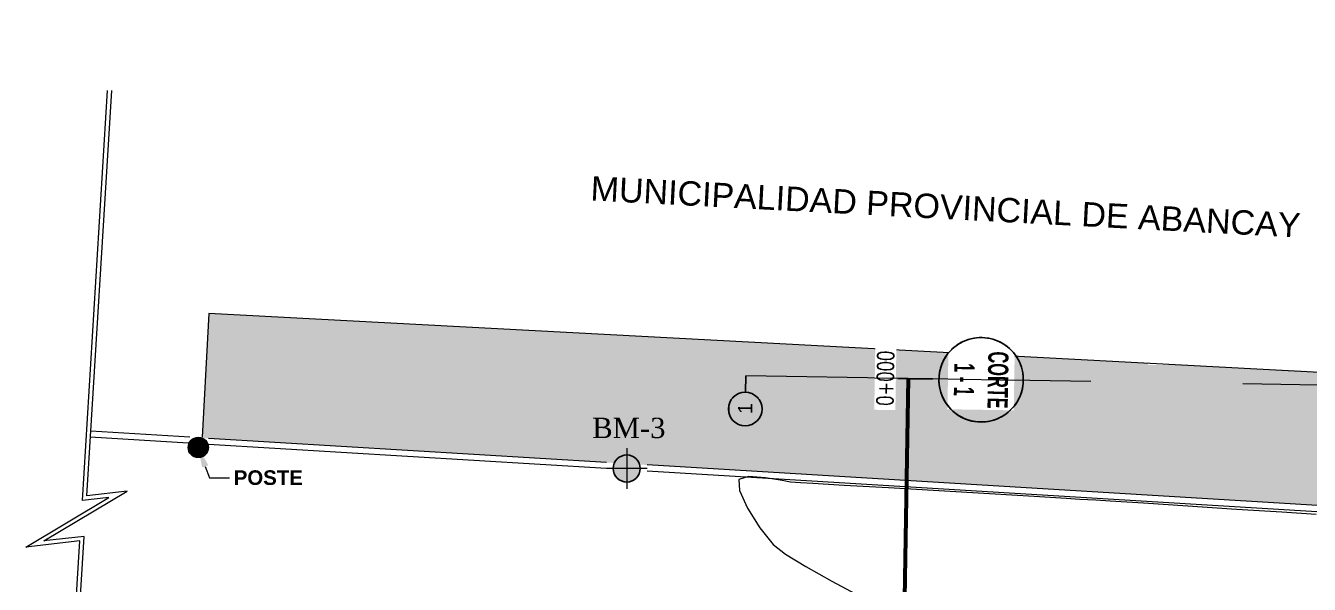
# Model space of a CAD drawing. Header units: metres. Extents: x 0 to 730306, y 0 to 8491524.
# Drawn here: x 729519.68 to 729551.3, y 8491407.82 to 8491421.58 of the extents above; entities that cross this region are included whole.
import ezdxf
from ezdxf import colors
from ezdxf.entities.mleader import LeaderData, LeaderLine
from ezdxf.math import Vec2, Vec3

# ---------------------------------------------------------------- set-up
doc = ezdxf.new("R2010")
doc.units = ezdxf.units.M
doc.linetypes.add('HIDDEN', pattern=[0.375, 0.25, -0.125])
for name, color, linetype in [('C-ALIG', 9, 'HIDDEN'), ('C-ROAD-STAN', 11, 'Continuous'), ('C-TOPO-MINR', 8, 'Continuous'), ('G-Formatos', 7, 'Continuous'), ('LINEAS DE SECCIÓN', 150, 'HIDDEN'), ('TEXTO DE SECCIÓN', 11, 'Continuous'), ('V-NODE-TEXT', 11, 'Continuous')]:
    doc.layers.add(name, color=color, linetype=linetype)
for name, color, linetype, lineweight in [('CALLES', 5, 'Continuous', 18), ('ESPINAS', 86, 'Continuous', 0), ('HACH', 7, 'Continuous', 0), ('T-POSTE', 7, 'Continuous', 25), ('TEX-2', 5, 'Continuous', 5)]:
    doc.layers.add(name, color=color, linetype=linetype, lineweight=lineweight)
doc.styles.add('Arial', font='arial.ttf')
doc.styles.add('Estilo_Generado_4', font='')
doc.styles.add('ROMANS-SP', font='simplex.shx', dxfattribs={"width": 0.75, "height": 1.8, "bigfont": '@extfont2.shx'})
doc.styles.get("Standard").update_dxf_attribs({"font": 'arial.ttf'})
doc.styles.get('Estilo_Generado_4').set_extended_font_data('Arial', bold=True)

# ---------------------------------------------------------------- blocks, each defined once
blk = doc.blocks.new('*U106', base_point=(729534.4843763601, 8491410.672016803, 2397.286))
at = {"layer": 'V-NODE-TEXT', "color": 7, "linetype": 'ByBlock', "insert": (729533.6343763601, 8491411.922016803, 2397.286), "char_height": 0.5, "attachment_point": 1}
blk.add_mtext('{\\fTimes New Roman|b0|i0|c0|p18;\\C7;BM-3}', dxfattribs=at)
blk = doc.blocks.new('*U107', base_point=(729534.4843763601, 8491410.672016803, 2397.286))
at = {"color": 6, "linetype": 'ByBlock', "lineweight": -2}
blk.add_blockref('*U106', (729534.4843763601, 8491410.672016803, 2397.286), dxfattribs=at)
blk = doc.blocks.new('AeccTickLine')
blk.add_line((0, -0.5), (0, 0.5))
blk = doc.blocks.new('AeccSectionMark')
at = {"linetype": 'ByBlock', "lineweight": -2}
h = blk.add_hatch(color=0, dxfattribs=at)
h.paths.add_polyline_path([(6, 7.207106781186548), (5.646446609406726, 6.853553390593274, -0.4142135623730954), (6.353553390593274, 6.853553390593274)])
h.paths.add_polyline_path([(5.646446609406726, 6.853553390593274), (5.292893218813451, 6.499999999999999), (5.5, 6.499999999999999, -0.1989123673796585)])
h.paths.add_polyline_path([(6.353553390593274, 6.853553390593275, -0.198912367379659), (6.5, 6.499999999999999), (6.70710678118655, 6.499999999999999)])
at = {"color": 0, "linetype": 'ByBlock', "lineweight": -2}
blk.add_circle((6, 6.5), 0.5, dxfattribs=at)
blk = doc.blocks.new('POSTE DE CONCRETO')
at = {"layer": 'T-POSTE', "lineweight": 0}
h = blk.add_hatch(dxfattribs=at)
h.set_pattern_fill('ANSI31', color=256, scale=0.02, angle=135)
h.set_pattern_definition([(180, (0, 0), (-6.938893903907228e-18, -0.0635), [])])
edge = h.paths.add_edge_path()
edge.add_arc((0, 0), 1.728643028095317, 0, 360)
blk.add_circle((0, 0), 1.728643028095317, dxfattribs=at)
blk = doc.blocks.new('*U132', base_point=(729523.9285005768, 8491411.191392817, 2397.038))
at = {"color": 3, "linetype": 'ByBlock', "lineweight": -2, "xscale": 0.1446221087505031, "yscale": 0.1446221087505031, "zscale": 0.1446221087505031}
blk.add_blockref('POSTE DE CONCRETO', (729523.9285005768, 8491411.191392817, 2397.038), dxfattribs=at)

msp = doc.modelspace()

# ---------------------------------------------------------------- hatches: boundary and pattern name
at = {"true_color": 0xff0000}
h = msp.add_hatch(color=1, dxfattribs=at)
h.dxf.hatch_style = 1
h.paths.add_polyline_path([(729534.8177096935, 8491410.672016803, 0.4142135623730951), (729534.4843763601, 8491411.005350137), (729534.4843763601, 8491410.672016803)])
h.paths.add_polyline_path([(729534.1510430267, 8491410.672016803, 0.4142135623730951), (729534.4843763601, 8491410.33868347), (729534.4843763601, 8491410.672016803)])
at = {"true_color": 0xffffff}
h = msp.add_hatch(color=7, dxfattribs=at)
h.dxf.hatch_style = 1
h.paths.add_polyline_path([(729534.1510430267, 8491410.672016803), (729534.4843763601, 8491410.672016803), (729534.4843763601, 8491411.005350137, 0.4142135623730951)])
h.paths.add_polyline_path([(729534.4843763601, 8491410.33868347, 0.4142135623730951), (729534.8177096935, 8491410.672016803), (729534.4843763601, 8491410.672016803)])

# ---------------------------------------------------------------- linework, layer by layer
at = {"lineweight": 5}
for points in [[(729520.402400097, 8491399.024704993), (729521.0104343628, 8491408.88680365), (729519.67514119, 8491408.735327842), (729521.7239322092, 8491409.958867004), (729521.0719711562, 8491409.884908466), (729521.6946727608, 8491419.984906122)], [(729520.5022105786, 8491399.018551312), (729521.1175785138, 8491408.999599472), (729520.123951401, 8491408.8868823), (729522.1727424201, 8491410.110421458), (729521.179115307, 8491409.997704286), (729521.7944832422, 8491419.978752442)], [(729524.1913721685, 8491414.487624912), (729524.0256543941, 8491411.441178313)]]:
    msp.add_lwpolyline(points, dxfattribs=at)
at = {"lineweight": 5, "elevation": 2397.286, "flags": 128}
for points in [[(729534.4843763601, 8491411.172016803), (729534.4843763601, 8491410.172016803)], [(729534.9843763601, 8491410.672016803), (729533.9843763601, 8491410.672016803)]]:
    msp.add_lwpolyline(points, dxfattribs=at)
msp.add_circle((729534.4843763601, 8491410.672016803, 2397.286), 0.3333333333333333)
at = {"layer": 'C-ALIG', "color": 5, "linetype": 'HIDDEN', "lineweight": 60, "ltscale": 30}
msp.add_line((729541.4156085002, 8491412.886099765), (729540.0363626, 8491326.854251822), dxfattribs=at)
at = {"layer": 'C-ROAD-STAN', "color": 1, "linetype": 'Continuous', "lineweight": 30}
for q in [(729542.0155315048, 8491412.876481917), (729542.015531508, 8491412.876481915), (729542.0155314504, 8491412.876481917)]:
    msp.add_line((729541.4156085002, 8491412.886099765), q, dxfattribs=at)
at = {"layer": 'C-TOPO-MINR', "color": 84, "linetype": 'Continuous', "lineweight": 0, "elevation": 2397}
msp.add_lwpolyline([(729551.4734797678, 8491409.538108336), (729550.6234434505, 8491409.593321105), (729549.5088983137, 8491409.66570889), (729548.3118296441, 8491409.743430737), (729547.2142227293, 8491409.814645693), (729546.398062856, 8491409.867512794), (729546.0453353117, 8491409.890191097), (729545.8470691275, 8491409.90137254), (729545.648784983, 8491409.912264846), (729545.3150334479, 8491409.932012824), (729544.5222303083, 8491409.979065966), (729543.4246080761, 8491410.044251287), (729542.1763992626, 8491410.118395798), (729540.9318363798, 8491410.192326507), (729539.8451519394, 8491410.256870424), (729539.070578453, 8491410.302854558), (729538.7623484322, 8491410.321105924), (729538.6408546433, 8491410.327602208), (729538.5193529413, 8491410.33395817), (729538.3106609966, 8491410.372677099), (729537.9039359197, 8491410.440367555), (729537.4862954043, 8491410.471872957), (729537.2448571429, 8491410.402036734), (729537.265417189, 8491410.133862013), (729537.4612218107, 8491409.695577856), (729537.7605640232, 8491409.209866585), (729538.0917368422, 8491408.799410526), (729538.3961852845, 8491408.564231576), (729538.8982026094, 8491408.255216753), (729539.5348296034, 8491407.898118783), (729540.2431070529, 8491407.518690396)], dxfattribs=at)
msp.add_lwpolyline([(729551.4734797678, 8491409.538108336), (729550.6234434505, 8491409.593321105), (729549.5088983137, 8491409.66570889), (729548.3118296441, 8491409.743430737), (729547.2142227293, 8491409.814645693), (729546.398062856, 8491409.867512794), (729546.0453353117, 8491409.890191097), (729545.8470691275, 8491409.90137254), (729545.648784983, 8491409.912264846), (729545.3150334479, 8491409.932012824), (729544.5222303083, 8491409.979065966), (729543.4246080761, 8491410.044251287), (729542.1763992626, 8491410.118395798), (729540.9318363798, 8491410.192326507), (729539.8451519394, 8491410.256870424), (729539.070578453, 8491410.302854558), (729538.7623484322, 8491410.321105924), (729538.6408546433, 8491410.327602208), (729538.5193529413, 8491410.33395817), (729538.3106609966, 8491410.372677099), (729537.9039359197, 8491410.440367555), (729537.4862954043, 8491410.471872957), (729537.2448571429, 8491410.402036734), (729537.265417189, 8491410.133862013), (729537.4612218107, 8491409.695577856), (729537.7605640232, 8491409.209866585), (729538.0917368422, 8491408.799410526), (729538.3961852845, 8491408.564231576), (729538.8982026094, 8491408.255216753), (729539.5348296034, 8491407.898118783), (729540.2431070529, 8491407.518690396)], dxfattribs=at)
msp.add_lwpolyline([(729551.4734797678, 8491409.538108336), (729550.6234434505, 8491409.593321105), (729549.5088983137, 8491409.66570889), (729548.3118296441, 8491409.743430737), (729547.2142227293, 8491409.814645693), (729546.398062856, 8491409.867512794), (729546.0453353117, 8491409.890191097), (729545.8470691275, 8491409.90137254), (729545.648784983, 8491409.912264846), (729545.3150334479, 8491409.932012824), (729544.5222303083, 8491409.979065966), (729543.4246080761, 8491410.044251287), (729542.1763992626, 8491410.118395798), (729540.9318363798, 8491410.192326507), (729539.8451519394, 8491410.256870424), (729539.070578453, 8491410.302854558), (729538.7623484322, 8491410.321105924), (729538.6408546433, 8491410.327602208), (729538.5193529413, 8491410.33395817), (729538.3106609966, 8491410.372677099), (729537.9039359197, 8491410.440367555), (729537.4862954043, 8491410.471872957), (729537.2448571429, 8491410.402036734), (729537.265417189, 8491410.133862013), (729537.4612218107, 8491409.695577856), (729537.7605640232, 8491409.209866585), (729538.0917368422, 8491408.799410526), (729538.3961852845, 8491408.564231576), (729538.8982026094, 8491408.255216753), (729539.5348296034, 8491407.898118783), (729540.2431070529, 8491407.518690396)], dxfattribs=at)
at = {"layer": 'CALLES', "lineweight": 13}
for points in [[(729557.0680362573, 8491421.57883399), (729557.1250087091, 8491412.73888686), (729524.1913721685, 8491414.487624912)], [(729523.7182268822, 8491411.441392817), (729521.2770928488, 8491411.589374784)], [(729523.6785005768, 8491411.293525675), (729521.2680164846, 8491411.439649638)], [(729533.9847006948, 8491410.819037396), (729524.1785005768, 8491411.413490945)], [(729533.9843679715, 8491410.668782208), (729524.1785005768, 8491411.263215588)], [(729554.8860782322, 8491409.55199227), (729534.9843763601, 8491410.758436885)], [(729554.8736150932, 8491409.40247243), (729534.9842362045, 8491410.608170023)]]:
    msp.add_lwpolyline(points, dxfattribs=at)

# ---------------------------------------------------------------- block references
at = {"color": 6, "linetype": 'ByBlock', "lineweight": -2}
msp.add_blockref('*U107', (729534.4843763601, 8491410.672016803, 2397.286), dxfattribs=at)
at = {"layer": 'ESPINAS'}
msp.add_blockref('*U132', (729523.9285005768, 8491411.191392817, 2397.038), dxfattribs=at)

# ---------------------------------------------------------------- texts
at = {"layer": 'TEX-2', "lineweight": 9, "style": 'Arial'}
msp.add_text('MUNICIPALIDAD PROVINCIAL DE ABANCAY', height=0.6, rotation=357, dxfattribs=at).set_placement((729533.5827899264, 8491417.275467664, -2393.5))
at = {"layer": 'TEXTO DE SECCIÓN', "color": 11, "linetype": 'Continuous', "lineweight": -3, "insert": (729537.4032986409, 8491412.150321484), "char_height": 0.35, "width": 0.0744065535016653, "attachment_point": 5, "rotation": 89.0815238493453, "bg_fill": 3, "box_fill_scale": 1.635, "bg_fill_color": 256, "bg_fill_true_color": 13158600, "bg_fill_transparency": 0}
msp.add_mtext('1', dxfattribs=at)

# ---------------------------------------------------------------- leaders
at = {"layer": 'TEX-2', "lineweight": 9}
ml = msp.add_multileader_mtext('Standard', dxfattribs=at)
ml.set_content('{\\C1;POSTE}', color=2, style='Estilo_Generado_4')
ml.set_leader_properties(color=5, linetype='ByLayer', lineweight=-1)
ml.build(insert=Vec2(0, 0))
ml.multileader.update_dxf_attribs({"dogleg_length": 2.5, "arrow_head_size": 0.5, "scale": 0.2})
ctx = ml.context
ctx.base_point, ctx.scale, ctx.char_height, ctx.arrow_head_size, ctx.landing_gap_size, ctx.plane_origin = Vec3(729524.7005064662, 8491410.444022482, 2397.038), 0.2, 0.36, 0.5, 0.1, Vec3(729523.9285005768, 8491411.191392817, 2397.038)
notes = []
notes.append((ctx, [(0, (1, 1, 0), (729524.2005064662, 8491410.444022482, 2397.038), (1, 0), 0.5, [(0, [(729523.9285005768, 8491411.191392817, 2397.038)], 0, [])])]))
ctx.mtext.insert, ctx.mtext.flow_direction = Vec3(729524.8005064662, 8491410.627214842, 2397.038), 5
for ctx, leaders in notes:
    for number, flags, end, landing, length, lines in leaders:
        leader = LeaderData()
        leader.index, (leader.has_last_leader_line, leader.has_dogleg_vector, leader.attachment_direction) = number, flags
        leader.last_leader_point, leader.dogleg_vector, leader.dogleg_length = Vec3(end), Vec3(landing), length
        for number, points, colour, breaks in lines:
            line = LeaderLine()
            line.index, line.vertices, line.color, line.breaks = number, Vec3.list(points), colors.encode_raw_color(colour), breaks
            leader.lines.append(line)
        ctx.leaders.append(leader)

# ---------------------------------------------------------------- next in the draw order: texts
at = {"layer": 'TEXTO DE SECCIÓN', "color": 11, "linetype": 'Continuous', "lineweight": -3, "insert": (729537.4032986397, 8491412.150321407), "char_height": 0.35, "width": 0.07440656065626026, "attachment_point": 5, "rotation": 89.08152385151578, "bg_fill": 3, "box_fill_scale": 1.635, "bg_fill_color": 256, "bg_fill_true_color": 13158600, "bg_fill_transparency": 0}
msp.add_mtext('1', dxfattribs=at)

# ---------------------------------------------------------------- next in the draw order: texts
at = {"layer": 'TEXTO DE SECCIÓN', "color": 11, "linetype": 'Continuous', "lineweight": -3, "insert": (729537.4032986397, 8491412.150321411), "char_height": 0.35, "width": 0.07440656025230215, "attachment_point": 5, "rotation": 89.08152384723898, "bg_fill": 3, "box_fill_scale": 1.635, "bg_fill_color": 256, "bg_fill_true_color": 13158600, "bg_fill_transparency": 0}
msp.add_mtext('1', dxfattribs=at)

# ---------------------------------------------------------------- next in the draw order: hatches: boundary and pattern name
at = {"layer": 'HACH', "lineweight": 0}
h = msp.add_hatch(dxfattribs=at)
h.set_pattern_fill('AR-CONC', color=9, scale=0.003)
h.set_pattern_definition([(49.99999999999999, (-12.8279999998631, 1.75620000064373), (0.546554006988012, -0.04781725661670926), [0.05715000000000001, -0.62865]), (355, (-12.8279999998631, 1.75620000064373), (-0.105730264274908, 0.5731705357171054), [0.04572, -0.50292175251]), (100.4514447, (-12.7824539788631, 1.75221524014373), (0.4408237412710598, 0.5253532557365853), [0.0485700264, -0.5342707337999999]), (46.18420000000001, (-12.8279999998631, 1.90860000064373), (0.8132371226763897, -0.1261269837981814), [0.085725, -0.942975]), (96.63555760999996, (-12.7602302998631, 1.89808950064373), (0.712212402154509, 0.7422783737931646), [0.07285506942, -0.80140682448]), (351.1841511700001, (-12.8279999998631, 1.90860000064373), (0.7122124021949311, 0.742278373756598), [0.06857990121, -0.75437919576]), (21, (-12.7517999998631, 1.87050000064373), (0.4548431738073975, -0.3067955945612628), [0.05715000000000001, -0.62865]), (326.0000000000001, (-12.7517999998631, 1.87050000064373), (0.1854060850429412, 0.5525638983669579), [0.04572, -0.5029199999999999]), (71.45144499999999, (-12.7138964020631, 1.84493370094373), (0.6402492578361485, 0.2457683066577157), [0.04857002640000001, -0.5342698128]), (37.50000000000001, (-12.8279999998631, 1.75620000064373), (0.00926580975177545, 0.2536651166194593), [0, -0.496824, 0, -0.51054, 0, -0.5048250000000001]), (7.499999999999999, (-12.8279999998631, 1.75620000064373), (0.2004589875309172, 0.3005417244543586), [0, -0.291084, 0, -0.485394, 0, -0.192405]), (327.5, (-12.9979259998631, 1.75620000064373), (0.4067717855006142, -0.01718623197802033), [0, -0.1905, 0, -0.59436, 0, -0.78867]), (317.5, (-13.0741259998631, 1.75620000064373), (0.4443875441580541, 0.07627947309999909), [0, -0.24765, 0, -0.394716, 0, -0.56007])])
edge = h.paths.add_edge_path()
edge.add_line((729562.7363654884, 8491421.330677742), (729561.8087488028, 8491421.371288277))
edge.add_line((729561.8087488028, 8491421.371288277), (729561.9699624401, 8491411.04894449))
edge.add_arc((729567.4314169773, 8491413.383658418), 5.939560151199589, 203.1461943941389, 247.5442855875268)
edge.add_line((729565.1626877922, 8491407.894465156), (729570.4024991882, 8491407.594267787))
edge.add_line((729570.4024991882, 8491407.594267787), (729575.6468578413, 8491407.321762761))
edge.add_line((729575.6468578413, 8491407.321762761), (729575.6490085428, 8491408.293002693))
edge.add_line((729575.6490085428, 8491408.293002693), (729564.8902907836, 8491408.8268828))
edge.add_line((729564.8902907836, 8491408.8268828), (729562.8643392279, 8491410.948494691))
edge.add_line((729562.8643392279, 8491410.948494691), (729562.7363654884, 8491421.330677742))
h.paths.add_polyline_path([(729547.3339599308, 8491413.258780237), (729524.1913721685, 8491414.487624912), (729524.0246555954, 8491411.422817055), (729533.9847006948, 8491410.819037396), (729547.3263501079, 8491410.010264298)])
edge = h.paths.add_edge_path()
edge.add_arc((729557.792290194, 8491416.026417306), 0.2500000006391422, 180.0000004268868, 310.1578112166764, ccw=False)
edge.add_arc((729557.7922901921, 8491416.026417306), 0.2499999987194315, 50.81208754718642, 180.0000004268868, ccw=False)
edge.add_line((729557.9502566414, 8491416.220186757), (729557.9100404109, 8491420.971534401))
edge.add_arc((729557.8497378601, 8491421.214152625), 0.2500000001594279, 180, 283.95797852447333, ccw=False)
edge.add_arc((729557.8497378622, 8491421.214152621), 0.2500000022118911, 77.01192175692228, 179.9999991462264, ccw=False)
edge.add_line((729557.9059249399, 8491421.457756836), (729557.9052103424, 8491421.542182982))
edge.add_line((729557.9052103424, 8491421.542182982), (729557.0680362573, 8491421.57883399))
edge.add_line((729557.0680362573, 8491421.57883399), (729557.1250087091, 8491412.73888686))
edge.add_line((729557.1250087091, 8491412.73888686), (729554.0468685203, 8491412.902332548))
edge.add_line((729554.0468685203, 8491412.902332548), (729551.2141182158, 8491413.07752195))
edge.add_line((729551.2141182158, 8491413.07752195), (729548.0640658741, 8491413.220012456))
edge.add_line((729548.0640658741, 8491413.220012456), (729547.3338731222, 8491413.221722972))
edge.add_line((729547.3338731222, 8491413.221722972), (729547.3263501079, 8491410.010264298))
edge.add_line((729547.3263501079, 8491410.010264298), (729555.0659982533, 8491409.541085487))
edge.add_arc((729555.3736390925, 8491409.4127569), 0.3333333353230547, 15.704786660241382, 157.35714369117, ccw=False)
edge.add_line((729555.6945288065, 8491409.502983857), (729555.8738160492, 8491409.492115432))
edge.add_line((729555.8738160492, 8491409.492115432), (729557.1875930943, 8491409.412474042))
edge.add_arc((729557.3752776674, 8491409.247324113), 0.2499999960706883, 75.92148825666641, 138.6543726145249, ccw=False)
edge.add_line((729557.4360904797, 8491409.489814937), (729558.0001711705, 8491410.32303337))
edge.add_line((729558.0001711705, 8491410.32303337), (729557.9535139705, 8491415.835349532))
edge = h.paths.add_edge_path()
edge.add_line((729547.3120431893, 8491403.902861604), (729521.445270475, 8491405.018891085))
edge.add_arc((729521.1987337768, 8491404.977422327), 0.2500000029138694, 0, 9.548070538364698, ccw=False)
edge.add_arc((729521.1987337797, 8491404.977422327), 0.25, -180, 0, ccw=False)
edge.add_arc((729521.1987337796, 8491404.977422325), 0.2499999998835847, 165.5109071900538, 179.9999995731132, ccw=False)
edge.add_line((729520.9566849577, 8491405.03997125), (729520.8736738417, 8491405.043552788))
edge.add_line((729520.8736738417, 8491405.043552788), (729520.8050233037, 8491403.930065578))
edge.add_line((729520.8050233037, 8491403.930065578), (729532.4082407804, 8491403.387596298))
edge.add_line((729532.4082407804, 8491403.387596298), (729532.3008003173, 8491402.122831907))
edge.add_line((729532.3008003173, 8491402.122831907), (729538.0210724886, 8491401.27110754))
edge.add_line((729538.0210724886, 8491401.27110754), (729545.9370190812, 8491401.152608573))
edge.add_line((729545.9370190812, 8491401.152608573), (729545.9483947427, 8491401.912523434))
edge.add_line((729545.9483947427, 8491401.912523434), (729547.3059085514, 8491401.892201923))
edge.add_line((729547.3059085514, 8491401.892201923), (729547.3120431893, 8491403.902861604))
h.paths.add_polyline_path([(729538.6831966144, 8491403.36070109), (729538.3831973498, 8491403.361365406), (729538.3839723836, 8491403.711364547), (729538.6839716481, 8491403.71070023)], flags=16)
h.paths.add_polyline_path([(729538.6338610515, 8491403.660811072), (729538.633307456, 8491403.410811687), (729538.4333079464, 8491403.411254564), (729538.4338615419, 8491403.66125395)], flags=0)
h.paths.add_polyline_path([(729537.1453974595, 8491403.453106584), (729536.845398195, 8491403.453770898), (729536.8467268242, 8491404.053769426), (729537.1467260887, 8491404.053105112)], flags=16)
h.paths.add_polyline_path([(729537.0955083012, 8491403.503217181), (729536.8955087916, 8491403.503660059), (729536.8966159825, 8491404.003658831), (729537.0966154921, 8491404.003215954)], flags=0)
h.paths.add_polyline_path([(729536.3393471936, 8491403.882892543), (729536.0393479291, 8491403.883556858), (729536.0401229628, 8491404.233555999), (729536.3401222273, 8491404.232891684)], flags=16)
h.paths.add_polyline_path([(729536.2894580353, 8491403.93300314), (729536.0894585256, 8491403.933446016), (729536.0900121211, 8491404.183445401), (729536.2900116307, 8491404.183002526)], flags=0)
edge = h.paths.add_edge_path()
edge.add_line((729555.5918756602, 8491403.54562581), (729555.1443539867, 8491403.564934263))
edge.add_arc((729554.9161295252, 8491403.462887248), 0.2499999962318993, -4.2688691337389173e-07, 24.091062661546573, ccw=False)
edge.add_arc((729554.9161295218, 8491403.462887246), 0.25, -180, 0, ccw=False)
edge.add_arc((729554.9161295237, 8491403.462887246), 0.2500000018626451, 150.9679154125937, 180, ccw=False)
edge.add_line((729554.6975425006, 8491403.584212076), (729547.3120431893, 8491403.902861604))
edge.add_line((729547.3120431893, 8491403.902861604), (729547.3059085514, 8491401.892201923))
edge.add_line((729547.3059085514, 8491401.892201923), (729548.8888577812, 8491401.868505724))
edge.add_line((729548.8888577812, 8491401.868505724), (729548.8774821198, 8491401.108590864))
edge.add_line((729548.8774821198, 8491401.108590864), (729555.5073150152, 8491401.021716554))
edge.add_line((729555.5073150152, 8491401.021716554), (729555.5918756602, 8491403.54562581))

# ---------------------------------------------------------------- next in the draw order: linework, layer by layer
at = {"layer": 'TEXTO DE SECCIÓN', "color": 11, "linetype": 'Continuous', "lineweight": -3}
for q in [(729537.4097105393, 8491412.55027008), (729537.4097105393, 8491412.550270079), (729537.4097105399, 8491412.550270116)]:
    msp.add_line((729537.4161224389, 8491412.95021875), q, dxfattribs=at)

# ---------------------------------------------------------------- next in the draw order: block references
for p, xscale, yscale, zscale, rotation in [((729542.4593123094, 8491417.440518105), 0.8284272563609538, 0.8284272563609538, 0.8284272563609538, 179.0815238472392), ((729542.4593123364, 8491417.44051813), 0.8284272608585398, 0.8284272608585398, 0.8284272608585398, 179.0815238515159), ((729542.4593118516, 8491417.440517697), 0.8284271812007595, 0.8284271812007595, 0.8284271812007595, 179.0815238493448)]:
    msp.add_blockref('AeccSectionMark', p, dxfattribs=dict(at, xscale=xscale, yscale=yscale, zscale=zscale, rotation=rotation))

# ---------------------------------------------------------------- next in the draw order: texts
at = {"layer": 'C-ROAD-STAN', "color": 1, "linetype": 'Continuous', "lineweight": -3, "insert": (729543.2153773506, 8491412.85724622), "char_height": 0.5000000340733469, "width": 1.1795291106466, "attachment_point": 5, "rotation": 269.0815238586099, "style": 'ROMANS-SP', "bg_fill": 3, "box_fill_scale": 1.3, "bg_fill_color": 256, "bg_fill_true_color": 13158600, "bg_fill_transparency": 0}
msp.add_mtext('{\\fImpact|b0|i0|c0|p34;\\C1;CORTE \\P1 - 1}', dxfattribs=at)
at = {"layer": 'G-Formatos', "color": 2, "linetype": 'Continuous', "lineweight": 9, "insert": (729541.0556547302, 8491412.891870473), "char_height": 0.4000000272586775, "width": 1.442857241183086, "attachment_point": 8, "rotation": 89.08152385860991, "style": 'ROMANS-SP', "bg_fill": 3, "box_fill_scale": 1.15, "bg_fill_color": 256, "bg_fill_true_color": 13158600, "bg_fill_transparency": 0}
msp.add_mtext('{\\C2;0+000}', dxfattribs=at)

# ---------------------------------------------------------------- next in the draw order: linework, layer by layer
at = {"layer": 'C-ALIG', "color": 5, "linetype": 'HIDDEN', "lineweight": 60, "ltscale": 30}
msp.add_line((729541.4156085002, 8491412.886099765), (729540.0363626, 8491326.854251822), dxfattribs=at)
at = {"layer": 'C-ROAD-STAN', "color": 1, "linetype": 'Continuous', "lineweight": -3, "extrusion": (0, 0, -1)}
for centre, start, end in [((-729543.2153773512, 8491412.857246222), 319.9329183397505, 139.9329183397505), ((-729543.2153773501, 8491412.857246222), 139.9329183397506, 319.9329183397505)]:
    msp.add_arc(centre, 1.040308141280263, start, end, dxfattribs=at)
at = {"layer": 'LINEAS DE SECCIÓN', "color": 150, "linetype": 'HIDDEN', "lineweight": 20, "ltscale": 30}
msp.add_lwpolyline([(729568.4121394152, 8491412.453296617), (729541.4156085004, 8491412.886099765), (729537.4161224389, 8491412.95021875)], dxfattribs=at)

# ---------------------------------------------------------------- next in the draw order: block references
at = {"layer": 'G-Formatos', "color": 3, "linetype": 'Continuous', "lineweight": 9, "extrusion": (-1.22448945084927e-16, 1.963077738430169e-18, -1), "xscale": 0.5000000340733469, "yscale": 0.5000000340733469, "zscale": 0.5000000340733469, "rotation": 270.9184761413901}
msp.add_blockref('AeccTickLine', (-729541.4156085001, 8491412.886099765), dxfattribs=at)
at = {"layer": 'G-Formatos', "color": 3, "linetype": 'Continuous', "lineweight": 9, "extrusion": (-1.22448945084927e-16, 1.963077738430166e-18, -1), "xscale": 0.4000000272586776, "yscale": 0.4000000272586776, "zscale": 0.4000000272586776, "rotation": 270.9184761413901}
msp.add_blockref('AeccTickLine', (-729541.4156085001, 8491412.886099765), dxfattribs=at)

# ---------------------------------------------------------------- next in the draw order: texts
at = {"layer": 'C-ROAD-STAN', "color": 1, "linetype": 'Continuous', "lineweight": -3, "insert": (729543.2153775236, 8491412.857246216), "char_height": 0.5000000821510705, "width": 1.179529224064741, "attachment_point": 5, "rotation": 269.0815238586099, "style": 'ROMANS-SP', "bg_fill": 3, "box_fill_scale": 1.3, "bg_fill_color": 256, "bg_fill_true_color": 13158600, "bg_fill_transparency": 0}
msp.add_mtext('{\\fImpact|b0|i0|c0|p34;\\C1;CORTE \\P1 - 1}', dxfattribs=at)
at = {"layer": 'G-Formatos', "color": 2, "linetype": 'Continuous', "lineweight": 9, "insert": (729541.0556546955, 8491412.891870474), "char_height": 0.4000000657208564, "width": 1.442857379921661, "attachment_point": 8, "rotation": 89.08152385860991, "style": 'ROMANS-SP', "bg_fill": 3, "box_fill_scale": 1.15, "bg_fill_color": 256, "bg_fill_true_color": 13158600, "bg_fill_transparency": 0}
msp.add_mtext('{\\C2;0+000}', dxfattribs=at)

# ---------------------------------------------------------------- next in the draw order: linework, layer by layer
at = {"layer": 'C-ALIG', "color": 5, "linetype": 'HIDDEN', "lineweight": 60, "ltscale": 30}
msp.add_line((729541.4156085002, 8491412.886099765), (729540.0363626, 8491326.854251822), dxfattribs=at)
at = {"layer": 'C-ROAD-STAN', "color": 1, "linetype": 'Continuous', "lineweight": -3, "extrusion": (0, 0, -1)}
for centre, radius, start, end in [((-729543.215377524, 8491412.857246216), 1.040308241687802, 319.9329182993159, 139.9329182993159), ((-729543.2153775231, 8491412.857246216), 1.040308241776894, 139.932918303443, 319.932918303443)]:
    msp.add_arc(centre, radius, start, end, dxfattribs=at)
at = {"layer": 'LINEAS DE SECCIÓN', "color": 150, "linetype": 'HIDDEN', "lineweight": 20, "ltscale": 30}
msp.add_lwpolyline([(729568.4121394152, 8491412.453296617), (729541.4156085004, 8491412.886099765), (729537.4161224389, 8491412.95021875)], dxfattribs=at)

# ---------------------------------------------------------------- next in the draw order: block references
at = {"layer": 'G-Formatos', "color": 3, "linetype": 'Continuous', "lineweight": 9, "extrusion": (-1.22448945084927e-16, 1.963077738430161e-18, -1), "xscale": 0.5000000821510704, "yscale": 0.5000000821510704, "zscale": 0.5000000821510704, "rotation": 270.9184761413901}
msp.add_blockref('AeccTickLine', (-729541.4156085001, 8491412.886099765), dxfattribs=at)
at = {"layer": 'G-Formatos', "color": 3, "linetype": 'Continuous', "lineweight": 9, "extrusion": (-1.22448945084927e-16, 1.963077738430173e-18, -1), "xscale": 0.4000000657208564, "yscale": 0.4000000657208564, "zscale": 0.4000000657208564, "rotation": 270.9184761413901}
msp.add_blockref('AeccTickLine', (-729541.4156085001, 8491412.886099765), dxfattribs=at)

# ---------------------------------------------------------------- next in the draw order: texts
at = {"layer": 'C-ROAD-STAN', "color": 1, "linetype": 'Continuous', "lineweight": 5, "insert": (729543.2153775138, 8491412.857246218), "char_height": 0.5000000794365371, "width": 1.179529217660999, "attachment_point": 5, "rotation": 269.0815238586099, "style": 'ROMANS-SP', "bg_fill": 3, "box_fill_scale": 1.3, "bg_fill_color": 256, "bg_fill_true_color": 13158600, "bg_fill_transparency": 0}
msp.add_mtext('{\\fImpact|b0|i0|c0|p34;\\C1;CORTE \\P1 - 1}', dxfattribs=at)
at = {"layer": 'G-Formatos', "color": 2, "linetype": 'Continuous', "lineweight": 9, "insert": (729541.0556546975, 8491412.891870474), "char_height": 0.4000000635492297, "width": 1.442857372088293, "attachment_point": 8, "rotation": 89.08152385860991, "style": 'ROMANS-SP', "bg_fill": 3, "box_fill_scale": 1.15, "bg_fill_color": 256, "bg_fill_true_color": 13158600, "bg_fill_transparency": 0}
msp.add_mtext('{\\C2;0+000}', dxfattribs=at)

# ---------------------------------------------------------------- next in the draw order: linework, layer by layer
at = {"layer": 'C-ROAD-STAN', "color": 1, "linetype": 'Continuous', "lineweight": -3, "extrusion": (0, 0, -1)}
for centre, start, end in [((-729543.2153775139, 8491412.857246216), 319.9329183738855, 139.9329183738855), ((-729543.2153775136, 8491412.85724622), 139.9329183738855, 319.9329183738855)]:
    msp.add_arc(centre, 1.040308234616363, start, end, dxfattribs=at)
at = {"layer": 'LINEAS DE SECCIÓN', "color": 150, "linetype": 'HIDDEN', "lineweight": 20, "ltscale": 30}
msp.add_lwpolyline([(729568.4121394152, 8491412.453296617), (729541.4156085004, 8491412.886099765), (729537.4161224389, 8491412.95021875)], dxfattribs=at)

# ---------------------------------------------------------------- next in the draw order: block references
at = {"layer": 'G-Formatos', "color": 3, "linetype": 'Continuous', "lineweight": 9, "extrusion": (-1.22448945084927e-16, 1.963077738430158e-18, -1), "xscale": 0.5000000794365371, "yscale": 0.5000000794365371, "zscale": 0.5000000794365371, "rotation": 270.9184761413901}
msp.add_blockref('AeccTickLine', (-729541.4156085001, 8491412.886099765), dxfattribs=at)
at = {"layer": 'G-Formatos', "color": 3, "linetype": 'Continuous', "lineweight": 9, "extrusion": (-1.22448945084927e-16, 1.963077738430174e-18, -1), "xscale": 0.4000000635492296, "yscale": 0.4000000635492296, "zscale": 0.4000000635492296, "rotation": 270.9184761413901}
msp.add_blockref('AeccTickLine', (-729541.4156085001, 8491412.886099765), dxfattribs=at)

doc.saveas('drawing.dxf')
